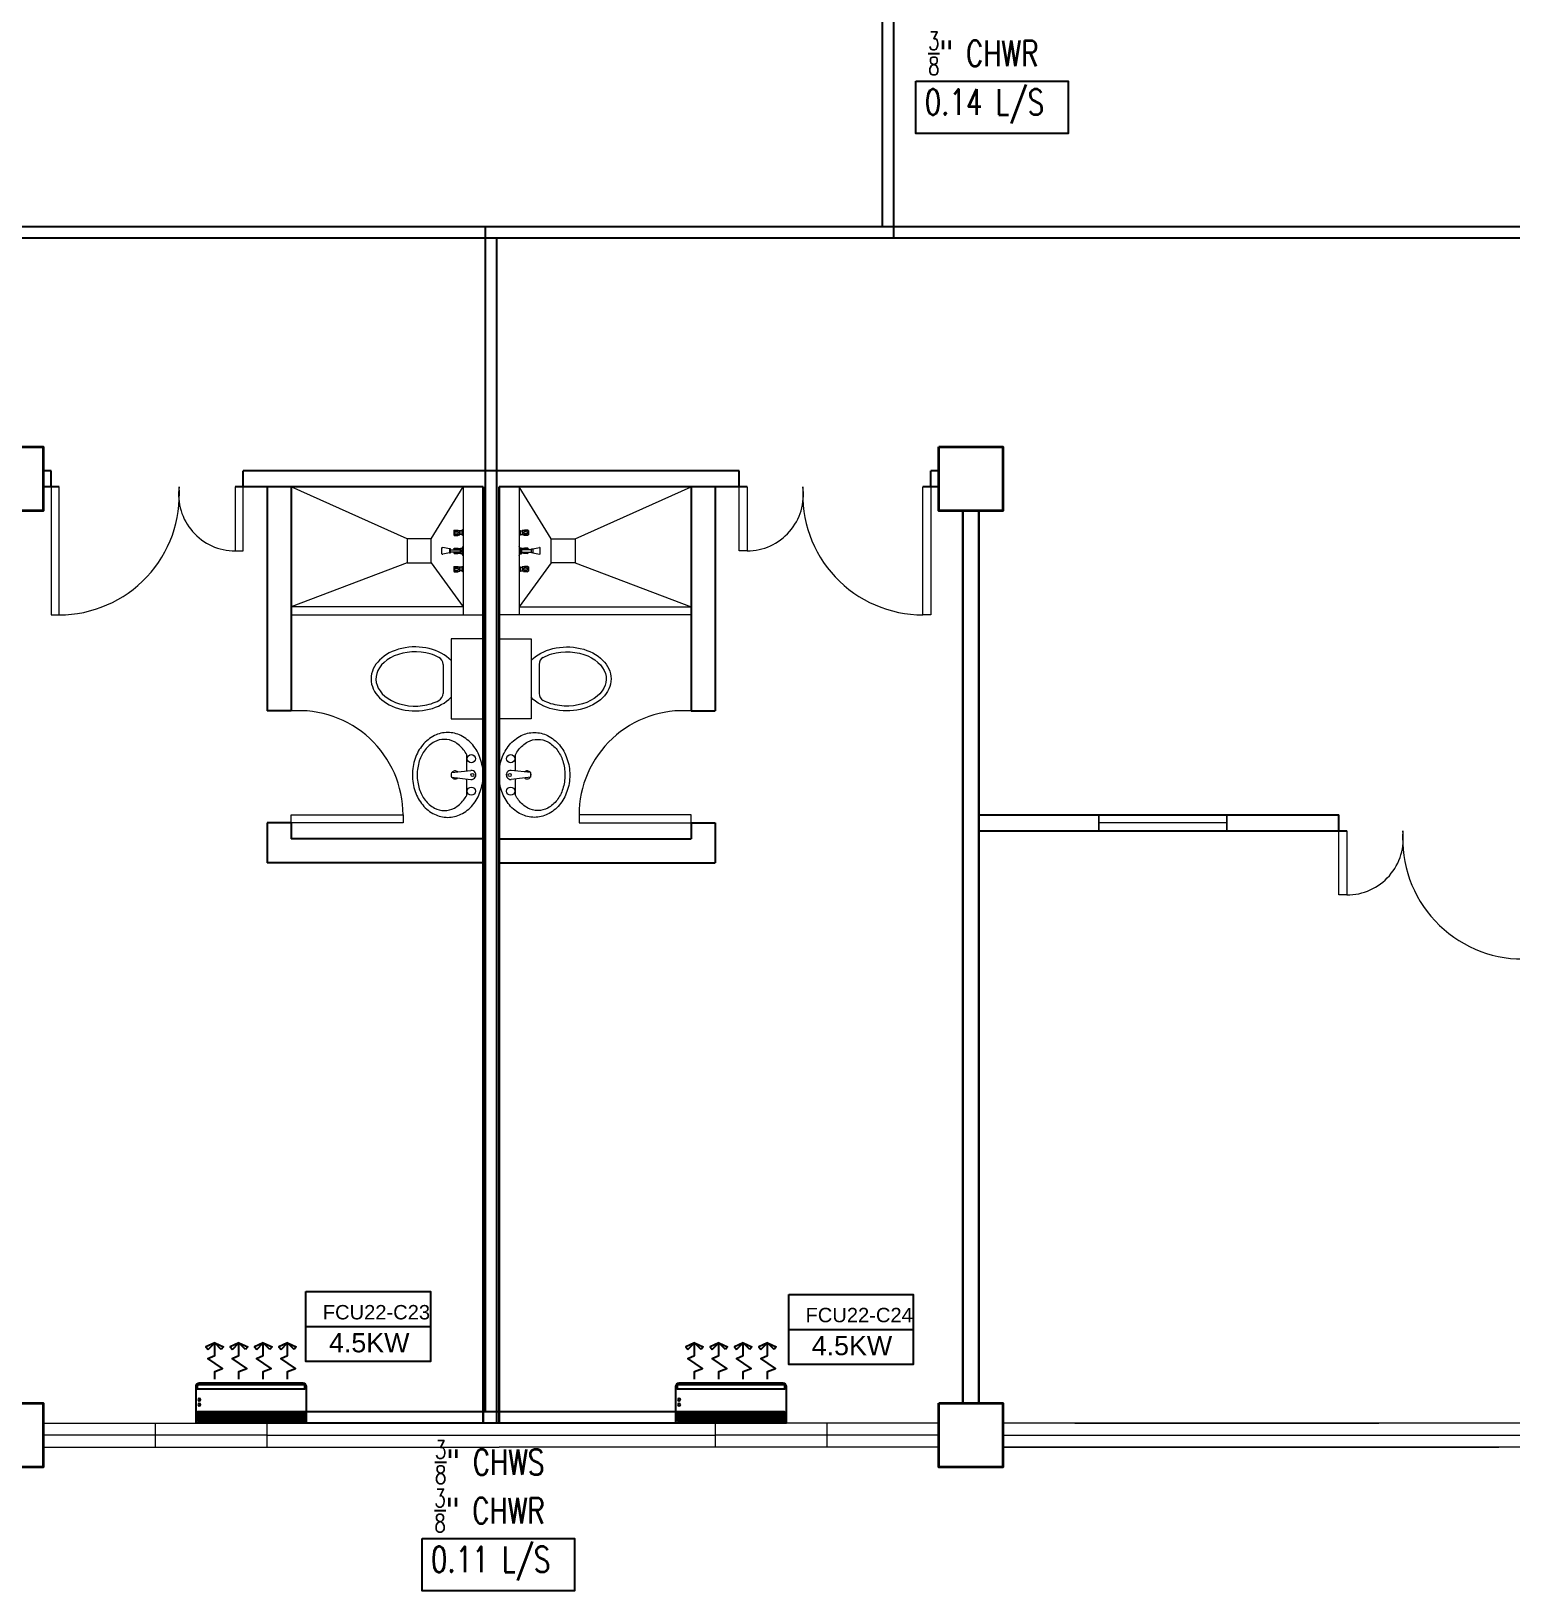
# Model space of a CAD drawing. Header units: millimetres. Extents: x 5 to 430, y 3 to 339.
# Drawn here: x 39.1 to 48.35, y 22.35 to 32.1 of the extents above; entities that cross this region are included whole.
import ezdxf

# ---------------------------------------------------------------- set-up
doc = ezdxf.new("R2010")
doc.units = ezdxf.units.MM
doc.header["$MEASUREMENT"] = 0
for name, color, linetype in [('AIR', 7, 'Continuous'), ('fcu line', 7, 'Continuous'), ('fcu return', 7, 'Continuous'), ('Legends', 7, 'Continuous'), ('pipe label', 7, 'Continuous')]:
    doc.layers.add(name, color=color, linetype=linetype)
doc.styles.add('Arch-Dim', font='simplex.shx', dxfattribs={"width": 0.75})
doc.styles.get("Standard").update_dxf_attribs({"font": 'arial.ttf'})

# ---------------------------------------------------------------- blocks, each defined once
blk = doc.blocks.new('CARRIER-S30-32 (FCD)')
at = {"layer": 'AIR'}
for p, q in [((0.825, -0.05), (-0.825, -0.05)), ((0.825, -0.075), (-0.825, -0.075)), ((0.825, -0.1), (-0.825, -0.1)), ((0.825, -0.125), (-0.825, -0.125)), ((0.825, -0.15), (-0.825, -0.15)), ((-0.6, -0.025), (-0.6, -0.175)), ((-0.4, -0.025), (-0.4, -0.175)), ((-0.2, -0.025), (-0.2, -0.175)), ((0, -0.025), (0, -0.175)), ((0.2, -0.025), (0.2, -0.175)), ((0.4, -0.025), (0.4, -0.175)), ((0.6, -0.025), (0.6, -0.175))]:
    blk.add_line(p, q, dxfattribs=at)
for points in [[(-0.8, -0.62), (0.8, -0.62, 0.414214), (0.85, -0.57), (0.85, 0), (-0.85, 0), (-0.85, -0.57, 0.414214)], [(-0.8, -0.595), (0.8, -0.595, 0.414214), (0.825, -0.57), (0.825, -0.525), (-0.825, -0.525), (-0.825, -0.57, 0.414214)]]:
    blk.add_lwpolyline(points, format="xyb", close=True, dxfattribs=at)
for points in [[(-0.825, -0.025), (0.825, -0.025), (0.825, -0.175), (-0.825, -0.175)], [(-0.664, -1.134), (-0.562, -1.239), (-0.697, -1.177)], [(-0.461, -1.134), (-0.562, -1.239), (-0.428, -1.177)], [(-0.289, -1.134), (-0.188, -1.239), (-0.322, -1.177)], [(-0.086, -1.134), (-0.188, -1.239), (-0.053, -1.177)], [(0.086, -1.134), (0.187, -1.239), (0.053, -1.177)], [(0.289, -1.134), (0.187, -1.239), (0.322, -1.177)], [(0.461, -1.134), (0.562, -1.239), (0.428, -1.177)], [(0.664, -1.134), (0.562, -1.239), (0.697, -1.177)]]:
    blk.add_lwpolyline(points, close=True, dxfattribs=at)
for points in [[(-0.562, -0.678), (-0.562, -0.794), (-0.44, -0.843), (-0.667, -0.996), (-0.562, -1.044), (-0.562, -1.239)], [(-0.188, -0.678), (-0.188, -0.794), (-0.065, -0.843), (-0.292, -0.996), (-0.188, -1.044), (-0.188, -1.239)], [(0.187, -0.678), (0.187, -0.794), (0.31, -0.843), (0.083, -0.996), (0.187, -1.044), (0.187, -1.239)], [(0.562, -0.678), (0.562, -0.794), (0.685, -0.843), (0.458, -0.996), (0.562, -1.044), (0.562, -1.239)]]:
    blk.add_lwpolyline(points, dxfattribs=at)
for centre in [(-0.8, -0.285), (-0.8, -0.36)]:
    blk.add_circle(centre, 0.0187, dxfattribs=at)

msp = doc.modelspace()

# ---------------------------------------------------------------- linework, layer by layer
at = {"color": 8, "linetype": 'ByBlock', "lineweight": 25}
for p, q in [((39.2221, 29.3498), (39.1721, 29.3498)), ((39.2221, 29.2498), (39.2221, 29.3498)), ((42.0221, 29.3498), (40.4221, 29.3498)), ((40.4221, 29.2498), (40.4221, 29.3498)), ((43.5221, 29.3498), (41.9221, 29.3498)), ((43.5221, 29.2498), (43.5221, 29.3498)), ((44.7721, 29.3498), (44.7221, 29.3498)), ((44.7221, 29.2498), (44.7221, 29.3498)), ((39.2721, 29.2498), (39.1721, 29.2498)), ((41.9221, 29.2498), (40.3721, 29.2498)), ((41.9221, 23.3998), (41.9221, 29.2498)), ((41.9221, 29.2498), (41.9221, 23.3998)), ((42.0221, 23.3998), (42.0221, 29.2498)), ((42.0221, 29.2498), (42.0221, 23.3998)), ((43.5721, 29.2498), (42.0221, 29.2498)), ((44.7721, 29.2498), (44.6721, 29.2498)), ((44.9221, 23.5248), (44.9221, 29.0998)), ((44.9221, 29.0998), (44.9221, 23.5248)), ((45.0221, 23.5248), (45.0221, 29.0998)), ((45.0221, 29.0998), (45.0221, 23.5248)), ((45.0221, 27.1998), (47.2721, 27.1998)), ((47.2721, 27.0998), (47.2721, 27.1998)), ((45.0221, 27.0998), (47.3221, 27.0998)), ((45.0221, 24.7498), (45.0221, 23.5248))]:
    msp.add_line(p, q, dxfattribs=at)
at = {"color": 8, "linetype": 'ByBlock', "lineweight": 25, "ltscale": 0.3}
for p, q in [((40.5721, 29.2498), (40.5721, 27.8498)), ((40.7221, 29.2498), (40.7221, 27.8498)), ((43.2221, 29.2498), (43.2221, 27.8498)), ((43.3721, 29.2498), (43.3721, 27.8498)), ((40.7221, 27.8498), (40.5721, 27.8498)), ((43.2221, 27.8498), (43.3721, 27.8498)), ((40.5721, 27.1498), (40.5721, 26.8998)), ((40.7221, 27.1498), (40.5721, 27.1498)), ((40.7221, 27.1498), (40.7221, 27.0498)), ((43.2221, 27.1498), (43.2221, 27.0498)), ((43.2221, 27.1498), (43.3721, 27.1498)), ((43.3721, 27.1498), (43.3721, 26.8998)), ((41.9221, 27.0498), (40.7221, 27.0498)), ((42.0221, 27.0498), (43.2221, 27.0498)), ((41.9221, 26.8998), (40.5721, 26.8998)), ((42.0221, 26.8998), (43.3721, 26.8998))]:
    msp.add_line(p, q, dxfattribs=at)
at = {"color": 8, "linetype": 'ByBlock', "lineweight": 9, "ltscale": 0.3}
for p, q in [((41.4471, 28.9248), (40.7221, 29.2498)), ((41.5971, 28.9248), (41.7971, 29.2498)), ((42.3471, 28.9248), (42.1471, 29.2498)), ((42.4971, 28.9248), (43.2221, 29.2498)), ((41.4471, 28.7748), (40.7221, 28.4998)), ((41.5971, 28.7748), (41.7971, 28.4998)), ((42.3471, 28.7748), (42.1471, 28.4998)), ((42.4971, 28.7748), (43.2221, 28.4998))]:
    msp.add_line(p, q, dxfattribs=at)
at = {"color": 8, "linetype": 'ByBlock', "lineweight": 9}
for p, q in [((41.7971, 29.2498), (41.7971, 28.4498)), ((42.1471, 29.2498), (42.1471, 28.4498)), ((45.0221, 29.0998), (45.0221, 26.1248)), ((42.0221, 27.4998), (42.0221, 25.3998)), ((45.0221, 27.4998), (45.0221, 25.3998)), ((46.1721, 27.1998), (45.7721, 27.1998)), ((45.7721, 27.1998), (45.7721, 27.0998)), ((46.5721, 27.0998), (46.5721, 27.1998)), ((46.5721, 27.1498), (45.7721, 27.1498)), ((45.7721, 27.0998), (46.5721, 27.0998)), ((45.0221, 25.1248), (45.0221, 24.7498)), ((39.1721, 23.3998), (41.9221, 23.3998)), ((39.8721, 23.3998), (39.8721, 23.2498)), ((40.5721, 23.2498), (40.5721, 23.3998)), ((41.9221, 23.3998), (42.0221, 23.3998)), ((44.7721, 23.3998), (42.0221, 23.3998)), ((43.3721, 23.3998), (43.3721, 23.2498)), ((44.0721, 23.3998), (44.0721, 23.2498)), ((48.5221, 23.3998), (45.1721, 23.3998)), ((45.6221, 23.3998), (45.1721, 23.3998)), ((45.6221, 23.3998), (47.5221, 23.3998)), ((48.1221, 23.3998), (47.5221, 23.3998)), ((40.5721, 23.3248), (39.1721, 23.3248)), ((40.5721, 23.3248), (43.3721, 23.3248)), ((44.7721, 23.3248), (43.3721, 23.3248)), ((45.1721, 23.3248), (48.5221, 23.3248)), ((39.1721, 23.2498), (42.0221, 23.2498)), ((44.7721, 23.2498), (42.0221, 23.2498)), ((48.5221, 23.2498), (45.1721, 23.2498)), ((45.1721, 23.2498), (45.6221, 23.2498)), ((45.6221, 23.2498), (47.5221, 23.2498)), ((47.5221, 23.2498), (48.2721, 23.2498))]:
    msp.add_line(p, q, dxfattribs=at)
at = {"color": 8, "lineweight": 9}
for p, q in [((41.7384, 28.9765), (41.7384, 28.9504)), ((41.7384, 28.9765), (41.7399, 28.9765)), ((41.7384, 28.9504), (41.7399, 28.9504)), ((41.7399, 28.9765), (41.7418, 28.9801)), ((41.7399, 28.9765), (41.7399, 28.9504)), ((41.7399, 28.9504), (41.7418, 28.9468)), ((41.7418, 28.9801), (41.7418, 28.9468)), ((41.7418, 28.9801), (41.7638, 28.9801)), ((41.7418, 28.9468), (41.7638, 28.9468)), ((41.7505, 28.9695), (41.7627, 28.9695)), ((41.7505, 28.9574), (41.7627, 28.9574)), ((41.7506, 28.9765), (41.7628, 28.9765)), ((41.7506, 28.9504), (41.7628, 28.9504)), ((41.7638, 28.9801), (41.7679, 28.9779)), ((41.7638, 28.9767), (41.7638, 28.9693)), ((41.7638, 28.9502), (41.7638, 28.9575)), ((41.7638, 28.9468), (41.7679, 28.949)), ((41.7697, 28.9774), (41.7755, 28.9774)), ((41.7697, 28.9494), (41.7755, 28.9494)), ((41.7755, 28.9774), (41.7778, 28.9767)), ((41.7755, 28.9774), (41.7755, 28.9494)), ((41.7755, 28.9494), (41.7778, 28.9502)), ((41.7778, 28.9767), (41.7778, 28.9502)), ((41.7896, 28.9748), (41.7778, 28.9748)), ((41.7896, 28.9521), (41.7778, 28.9521)), ((41.7964, 28.9805), (41.7896, 28.9771)), ((41.7896, 28.9771), (41.7896, 28.9498)), ((41.7964, 28.9464), (41.7896, 28.9498)), ((41.7964, 28.9805), (41.7964, 28.9464)), ((41.7964, 28.9805), (41.7971, 28.9805)), ((41.7964, 28.9464), (41.7971, 28.9464)), ((41.7971, 28.9805), (41.7971, 28.9464)), ((42.1471, 28.9805), (42.1471, 28.9464)), ((42.1479, 28.9805), (42.1471, 28.9805)), ((42.1479, 28.9464), (42.1471, 28.9464)), ((42.1479, 28.9805), (42.1479, 28.9464)), ((42.1479, 28.9805), (42.1547, 28.9771)), ((42.1479, 28.9464), (42.1547, 28.9498)), ((42.1547, 28.9771), (42.1547, 28.9498)), ((42.1547, 28.9748), (42.1664, 28.9748)), ((42.1547, 28.9521), (42.1664, 28.9521)), ((42.1687, 28.9774), (42.1664, 28.9767)), ((42.1664, 28.9767), (42.1664, 28.9502)), ((42.1687, 28.9494), (42.1664, 28.9502)), ((42.1746, 28.9774), (42.1687, 28.9774)), ((42.1687, 28.9774), (42.1687, 28.9494)), ((42.1746, 28.9494), (42.1687, 28.9494)), ((42.1804, 28.9801), (42.1764, 28.9779)), ((42.1804, 28.9468), (42.1764, 28.949)), ((42.2024, 28.9801), (42.1804, 28.9801)), ((42.1804, 28.9767), (42.1804, 28.9693)), ((42.1804, 28.9502), (42.1804, 28.9575)), ((42.2024, 28.9468), (42.1804, 28.9468)), ((42.1936, 28.9765), (42.1814, 28.9765)), ((42.1936, 28.9504), (42.1814, 28.9504)), ((42.1937, 28.9695), (42.1815, 28.9695)), ((42.1937, 28.9574), (42.1815, 28.9574)), ((42.2024, 28.9801), (42.2024, 28.9468)), ((42.2043, 28.9765), (42.2024, 28.9801)), ((42.2043, 28.9504), (42.2024, 28.9468)), ((42.2043, 28.9765), (42.2043, 28.9504)), ((42.2058, 28.9765), (42.2043, 28.9765)), ((42.2058, 28.9504), (42.2043, 28.9504)), ((42.2058, 28.9765), (42.2058, 28.9504)), ((41.6653, 28.8304), (41.6653, 28.8692)), ((41.7117, 28.8621), (41.6698, 28.8707)), ((41.7193, 28.8621), (41.7117, 28.8621)), ((41.7117, 28.8621), (41.7117, 28.8375)), ((41.7117, 28.8621), (41.7117, 28.8375)), ((41.7193, 28.8375), (41.7193, 28.8621)), ((41.7193, 28.8574), (41.7817, 28.8574)), ((41.7384, 28.8629), (41.7384, 28.8574)), ((41.7384, 28.8629), (41.7399, 28.8629)), ((41.7399, 28.8629), (41.7418, 28.8665)), ((41.7399, 28.8629), (41.7399, 28.8574)), ((41.7418, 28.8665), (41.7418, 28.8574)), ((41.7418, 28.8665), (41.7638, 28.8665)), ((41.7506, 28.8629), (41.7628, 28.8629)), ((41.7638, 28.8665), (41.7679, 28.8643)), ((41.7638, 28.863), (41.7638, 28.8574)), ((41.7697, 28.8638), (41.7755, 28.8638)), ((41.7755, 28.8638), (41.7755, 28.8574)), ((41.7755, 28.8638), (41.7778, 28.8631)), ((41.7778, 28.8631), (41.7778, 28.8574)), ((41.7817, 28.8612), (41.7778, 28.8612)), ((41.7817, 28.8324), (41.7817, 28.8672)), ((41.7817, 28.8672), (41.7913, 28.8672)), ((41.7817, 28.8574), (41.7817, 28.8422)), ((41.7913, 28.8672), (41.7971, 28.8788)), ((41.7913, 28.8324), (41.7913, 28.8672)), ((41.7913, 28.8672), (41.7913, 28.8324)), ((41.7971, 28.8788), (41.7971, 28.8208)), ((42.1529, 28.8672), (42.1471, 28.8788)), ((42.1471, 28.8788), (42.1471, 28.8208)), ((42.1529, 28.8324), (42.1529, 28.8672)), ((42.1625, 28.8672), (42.1529, 28.8672)), ((42.1529, 28.8672), (42.1529, 28.8324)), ((42.1625, 28.8324), (42.1625, 28.8672)), ((42.1625, 28.8612), (42.1664, 28.8612)), ((42.2249, 28.8574), (42.1625, 28.8574)), ((42.1625, 28.8574), (42.1625, 28.8422)), ((42.1687, 28.8638), (42.1664, 28.8631)), ((42.1664, 28.8631), (42.1664, 28.8574)), ((42.1687, 28.8638), (42.1687, 28.8574)), ((42.1746, 28.8638), (42.1687, 28.8638)), ((42.1804, 28.8665), (42.1764, 28.8643)), ((42.2024, 28.8665), (42.1804, 28.8665)), ((42.1804, 28.863), (42.1804, 28.8574)), ((42.1936, 28.8629), (42.1815, 28.8629)), ((42.2024, 28.8665), (42.2024, 28.8574)), ((42.2043, 28.8629), (42.2024, 28.8665)), ((42.2043, 28.8629), (42.2043, 28.8574)), ((42.2058, 28.8629), (42.2043, 28.8629)), ((42.2058, 28.8629), (42.2058, 28.8574)), ((42.2249, 28.8621), (42.2325, 28.8621)), ((42.2249, 28.8375), (42.2249, 28.8621)), ((42.2325, 28.8621), (42.2744, 28.8707)), ((42.2325, 28.8621), (42.2325, 28.8375)), ((42.2325, 28.8621), (42.2325, 28.8375)), ((42.279, 28.8304), (42.279, 28.8692)), ((41.7117, 28.8375), (41.6698, 28.829)), ((41.7117, 28.8375), (41.7193, 28.8375)), ((41.7817, 28.8422), (41.7193, 28.8422)), ((41.7384, 28.8422), (41.7384, 28.8367)), ((41.7384, 28.8367), (41.7399, 28.8367)), ((41.7384, 28.7492), (41.7399, 28.7492)), ((41.7384, 28.7492), (41.7384, 28.7231)), ((41.7399, 28.8422), (41.7399, 28.8367)), ((41.7399, 28.8367), (41.7418, 28.8331)), ((41.7399, 28.7492), (41.7418, 28.7528)), ((41.7399, 28.7492), (41.7399, 28.7231)), ((41.7418, 28.8422), (41.7418, 28.8331)), ((41.7418, 28.8331), (41.7638, 28.8331)), ((41.7418, 28.7528), (41.7638, 28.7528)), ((41.7418, 28.7528), (41.7418, 28.7195)), ((41.7506, 28.8367), (41.7628, 28.8367)), ((41.7506, 28.7492), (41.7628, 28.7492)), ((41.7638, 28.8366), (41.7638, 28.8422)), ((41.7638, 28.8331), (41.7679, 28.8353)), ((41.7638, 28.7528), (41.7679, 28.7506)), ((41.7638, 28.7494), (41.7638, 28.7421)), ((41.7697, 28.8358), (41.7755, 28.8358)), ((41.7697, 28.7502), (41.7755, 28.7502)), ((41.7755, 28.8422), (41.7755, 28.8358)), ((41.7755, 28.8358), (41.7778, 28.8365)), ((41.7755, 28.7502), (41.7755, 28.7221)), ((41.7755, 28.7502), (41.7778, 28.7494)), ((41.7778, 28.8422), (41.7778, 28.8365)), ((41.7817, 28.8384), (41.7778, 28.8384)), ((41.7778, 28.7494), (41.7778, 28.7229)), ((41.7913, 28.8324), (41.7817, 28.8324)), ((41.7963, 28.7532), (41.7895, 28.7498)), ((41.7895, 28.7498), (41.7895, 28.7225)), ((41.7971, 28.8208), (41.7913, 28.8324)), ((41.7963, 28.7532), (41.7971, 28.7532)), ((41.7963, 28.7532), (41.7963, 28.7191)), ((41.7971, 28.7532), (41.7971, 28.7191)), ((42.1471, 28.8208), (42.1529, 28.8324)), ((42.1479, 28.7532), (42.1471, 28.7532)), ((42.1471, 28.7532), (42.1471, 28.7191)), ((42.1479, 28.7532), (42.1547, 28.7498)), ((42.1479, 28.7532), (42.1479, 28.7191)), ((42.1529, 28.8324), (42.1625, 28.8324)), ((42.1547, 28.7498), (42.1547, 28.7225)), ((42.1625, 28.8422), (42.2249, 28.8422)), ((42.1625, 28.8384), (42.1664, 28.8384)), ((42.1664, 28.8422), (42.1664, 28.8365)), ((42.1687, 28.8358), (42.1664, 28.8365)), ((42.1687, 28.7502), (42.1664, 28.7494)), ((42.1664, 28.7494), (42.1664, 28.7229)), ((42.1687, 28.8422), (42.1687, 28.8358)), ((42.1746, 28.8358), (42.1687, 28.8358)), ((42.1746, 28.7502), (42.1687, 28.7502)), ((42.1687, 28.7502), (42.1687, 28.7221)), ((42.1804, 28.8331), (42.1764, 28.8353)), ((42.1805, 28.7528), (42.1764, 28.7506)), ((42.1804, 28.8366), (42.1804, 28.8422)), ((42.2024, 28.8331), (42.1804, 28.8331)), ((42.2024, 28.7528), (42.1805, 28.7528)), ((42.1805, 28.7494), (42.1805, 28.7421)), ((42.1936, 28.8367), (42.1815, 28.8367)), ((42.1936, 28.7492), (42.1815, 28.7492)), ((42.2024, 28.8422), (42.2024, 28.8331)), ((42.2043, 28.8367), (42.2024, 28.8331)), ((42.2043, 28.7492), (42.2024, 28.7528)), ((42.2024, 28.7528), (42.2024, 28.7195)), ((42.2043, 28.8422), (42.2043, 28.8367)), ((42.2058, 28.8367), (42.2043, 28.8367)), ((42.2058, 28.7492), (42.2043, 28.7492)), ((42.2043, 28.7492), (42.2043, 28.7231)), ((42.2058, 28.8422), (42.2058, 28.8367)), ((42.2058, 28.7492), (42.2058, 28.7231)), ((42.2325, 28.8375), (42.2249, 28.8375)), ((42.2325, 28.8375), (42.2744, 28.829)), ((41.7384, 28.7231), (41.7399, 28.7231)), ((41.7399, 28.7231), (41.7418, 28.7195)), ((41.7418, 28.7195), (41.7638, 28.7195)), ((41.7505, 28.7422), (41.7627, 28.7422)), ((41.7505, 28.7301), (41.7627, 28.7301)), ((41.7506, 28.7231), (41.7628, 28.7231)), ((41.7638, 28.7229), (41.7638, 28.7303)), ((41.7638, 28.7195), (41.7679, 28.7217)), ((41.7696, 28.7221), (41.7755, 28.7221)), ((41.7755, 28.7221), (41.7778, 28.7229)), ((41.7895, 28.7475), (41.7778, 28.7475)), ((41.7895, 28.7248), (41.7778, 28.7248)), ((41.7963, 28.7191), (41.7895, 28.7225)), ((41.7963, 28.7191), (41.7971, 28.7191)), ((42.1479, 28.7191), (42.1471, 28.7191)), ((42.1479, 28.7191), (42.1547, 28.7225)), ((42.1547, 28.7475), (42.1664, 28.7475)), ((42.1547, 28.7248), (42.1664, 28.7248)), ((42.1687, 28.7221), (42.1664, 28.7229)), ((42.1746, 28.7221), (42.1687, 28.7221)), ((42.1805, 28.7195), (42.1764, 28.7217)), ((42.1805, 28.7229), (42.1805, 28.7303)), ((42.2024, 28.7195), (42.1805, 28.7195)), ((42.1936, 28.7231), (42.1815, 28.7231)), ((42.1937, 28.7422), (42.1816, 28.7422)), ((42.1937, 28.7301), (42.1816, 28.7301)), ((42.2043, 28.7231), (42.2024, 28.7195)), ((42.2058, 28.7231), (42.2043, 28.7231)), ((41.9221, 28.2998), (41.7221, 28.2998)), ((41.7221, 28.2998), (41.7221, 27.7998)), ((41.9221, 27.7998), (41.9221, 28.2998)), ((42.0221, 28.2998), (42.2221, 28.2998)), ((42.0221, 27.7998), (42.0221, 28.2998)), ((42.2221, 28.2998), (42.2221, 27.7998)), ((41.6721, 28.1404), (41.6721, 27.9594)), ((42.2721, 28.1404), (42.2721, 27.9594)), ((41.7221, 27.7998), (41.9221, 27.7998)), ((42.2221, 27.7998), (42.0221, 27.7998)), ((41.7242, 27.4643), (41.8461, 27.4776)), ((41.7242, 27.4353), (41.8461, 27.422)), ((42.22, 27.4643), (42.0982, 27.4776)), ((42.22, 27.4353), (42.0982, 27.422))]:
    msp.add_line(p, q, dxfattribs=at)
at = {"color": 8, "linetype": 'ByBlock', "lineweight": 35}
for points in [[(38.7721, 29.4998), (39.1721, 29.4998), (39.1721, 29.0998), (38.7721, 29.0998)], [(44.7721, 29.4998), (45.1721, 29.4998), (45.1721, 29.0998), (44.7721, 29.0998)], [(38.7721, 23.5248), (39.1721, 23.5248), (39.1721, 23.1248), (38.7721, 23.1248)], [(44.7721, 23.5248), (45.1721, 23.5248), (45.1721, 23.1248), (44.7721, 23.1248)]]:
    msp.add_lwpolyline(points, close=True, dxfattribs=at)
at = {"color": 8, "lineweight": 13, "ltscale": 0.03}
for points in [[(39.2721, 29.2498), (39.2221, 29.2498), (39.2221, 28.4498), (39.2721, 28.4498)], [(40.4221, 29.2498), (40.3721, 29.2498), (40.3721, 28.8498), (40.4221, 28.8498)], [(43.5221, 29.2498), (43.5721, 29.2498), (43.5721, 28.8498), (43.5221, 28.8498)], [(44.6721, 29.2498), (44.7221, 29.2498), (44.7221, 28.4498), (44.6721, 28.4498)], [(40.7221, 27.1498), (40.7221, 27.1998), (41.4221, 27.1998), (41.4221, 27.1498)], [(43.2221, 27.1498), (43.2221, 27.1998), (42.5221, 27.1998), (42.5221, 27.1498)], [(47.2721, 27.0998), (47.3221, 27.0998), (47.3221, 26.6998), (47.2721, 26.6998)]]:
    msp.add_lwpolyline(points, close=True, dxfattribs=at)
at = {"color": 8, "linetype": 'ByBlock', "lineweight": 9, "ltscale": 0.03}
for points in [[(41.5971, 28.7748), (41.5971, 28.9248), (41.4471, 28.9248), (41.4471, 28.7748)], [(42.3471, 28.7748), (42.3471, 28.9248), (42.4971, 28.9248), (42.4971, 28.7748)]]:
    msp.add_lwpolyline(points, close=True, dxfattribs=at)
at = {"color": 8, "linetype": 'ByBlock', "lineweight": 9, "ltscale": 0.3}
for points in [[(41.7971, 28.4998), (40.7221, 28.4998), (40.7221, 28.4498), (41.9221, 28.4498), (41.9221, 28.4498)], [(42.1471, 28.4998), (43.2221, 28.4998), (43.2221, 28.4498), (42.0221, 28.4498), (42.0221, 28.4498)]]:
    msp.add_lwpolyline(points, dxfattribs=at)
at = {"color": 8, "lineweight": 9}
for points in [[(41.7011, 27.7148, 0.11576), (41.6186, 27.6954, 0.104047), (41.5448, 27.6372, 0.090875), (41.4975, 27.5533, 0.083344), (41.4801, 27.4498, 0.083344), (41.4975, 27.3463, 0.090875), (41.5448, 27.2624, 0.104047), (41.6186, 27.2042, 0.11576), (41.7011, 27.1848, 0.11576), (41.7836, 27.2042, 0.104047), (41.8574, 27.2624, 0.090875), (41.9047, 27.3463, 0.083344), (41.9221, 27.4498, 0.083344), (41.9047, 27.5533, 0.090875), (41.8574, 27.6372, 0.104047), (41.7836, 27.6954, 0.11576)], [(42.2431, 27.7148, -0.11576), (42.3256, 27.6954, -0.104047), (42.3994, 27.6372, -0.090875), (42.4467, 27.5533, -0.083344), (42.4641, 27.4498, -0.083344), (42.4467, 27.3463, -0.090875), (42.3994, 27.2624, -0.104047), (42.3256, 27.2042, -0.11576), (42.2431, 27.1848, -0.11576), (42.1606, 27.2042, -0.104047), (42.0868, 27.2624, -0.090875), (42.0395, 27.3463, -0.083344), (42.0221, 27.4498, -0.083344), (42.0395, 27.5533, -0.090875), (42.0868, 27.6372, -0.104047), (42.1606, 27.6954, -0.11576)]]:
    msp.add_lwpolyline(points, format="xyb", close=True, dxfattribs=at)
for points in [[(41.6801, 27.6723, 0.124838), (41.6175, 27.6564, 0.105788), (41.5599, 27.6071, 0.086697), (41.5236, 27.5374, 0.076776), (41.5101, 27.4498, 0.076776), (41.5236, 27.3622, 0.086697), (41.5599, 27.2925, 0.105788), (41.6175, 27.2432, 0.124838), (41.6801, 27.2273, 0.124838), (41.7427, 27.2432, 0.105788), (41.8003, 27.2925, 0.040067), (41.8201, 27.3232), (41.8201, 27.4254, 0.040067)], [(41.8201, 27.4742), (41.8201, 27.5764, 0.040067), (41.8003, 27.6071, 0.105788), (41.7427, 27.6564, 0.124838), (41.6801, 27.6723, 0.124838)], [(42.2641, 27.6723, -0.124838), (42.3267, 27.6564, -0.105788), (42.3843, 27.6071, -0.086697), (42.4206, 27.5374, -0.076776), (42.4341, 27.4498, -0.076776), (42.4206, 27.3622, -0.086697), (42.3843, 27.2925, -0.105788), (42.3267, 27.2432, -0.124838), (42.2641, 27.2273, -0.124838), (42.2015, 27.2432, -0.105788), (42.1439, 27.2925, -0.040067), (42.1241, 27.3232), (42.1241, 27.4254, -0.040067)], [(42.1241, 27.4742), (42.1241, 27.5764, -0.040067), (42.1439, 27.6071, -0.105788), (42.2015, 27.6564, -0.124838), (42.2641, 27.6723, -0.124838)]]:
    msp.add_lwpolyline(points, format="xyb", dxfattribs=at)
msp.add_lwpolyline([(45.7721, 27.1998), (46.5721, 27.1998), (46.5721, 27.0998), (45.7721, 27.0998)], close=True, dxfattribs=at)
for centre, radius in [((41.8491, 27.5514), 0.0255), ((42.0951, 27.5514), 0.0255), ((41.8556, 27.4498), 0.0095), ((42.0886, 27.4498), 0.0095), ((41.8491, 27.3482), 0.0255), ((42.0951, 27.3482), 0.0255)]:
    msp.add_circle(centre, radius, dxfattribs=at)
at = {"color": 8, "lineweight": 13, "ltscale": 0.03}
for centre, radius, start, end in [((39.2721, 29.2014), 0.7516, 270, 3.69522), ((40.3721, 29.2029), 0.3531, 172.37185, 270), ((43.5721, 29.2029), 0.3531, 270, 7.62815), ((44.6721, 29.2014), 0.7516, 176.30478, 270), ((40.7703, 27.1998), 0.6518, 0, 94.24219), ((43.1739, 27.1998), 0.6518, 85.75781, 180), ((47.3221, 27.0529), 0.3531, 270, 7.62815), ((48.4221, 27.0514), 0.7516, 176.30478, 270)]:
    msp.add_arc(centre, radius, start, end, dxfattribs=at)
at = {"color": 8, "lineweight": 9}
for centre, radius, start, end in [((41.6221, 28.1404), 0.05, 0, 61.84994), ((42.3221, 28.1404), 0.05, 118.15006, 180), ((41.6221, 27.9594), 0.05, 298.00836, 360), ((42.3221, 27.9594), 0.05, 180, 241.99164), ((41.7471, 27.4498), 0.025, 161.37929, 198.62071), ((41.8179, 27.4498), 0.0948, 171.20259, 188.79741), ((41.7471, 27.4498), 0.025, 48.79782, 143.69319), ((41.7471, 27.4498), 0.025, 216.30681, 311.20218), ((41.8491, 27.4498), 0.028, 263.75449, 96.24551), ((42.0951, 27.4498), 0.028, 83.75449, 276.24551), ((42.1971, 27.4498), 0.025, 36.30681, 131.20218), ((42.1971, 27.4498), 0.025, 228.79782, 323.69319), ((42.1263, 27.4498), 0.0948, 351.20259, 8.79741), ((42.1971, 27.4498), 0.025, 341.37929, 18.62071)]:
    msp.add_arc(centre, radius, start, end, dxfattribs=at)
for centre, major_axis, ratio, start_param, end_param in [((41.7463, 28.9634), (0.00268, 0.00268), 1, 1.643677, 3.068487), ((41.7514, 28.9892), (0.00896, 0.00896), 1, 3.15309, 3.864175), ((41.7514, 28.9377), (-0.00896, 0.00896), 1, -0.722807, -0.011722), ((41.7513, 28.9591), (0.00738, 0.00738), 1, 0.858879, 1.643677), ((41.7513, 28.9678), (-0.00738, 0.00738), 1, 1.497691, 2.282489), ((41.7627, 28.9657), (0.00268, 0.00268), 1, 0.157647, 0.785286), ((41.7627, 28.9612), (0.00268, 0.00268), 1, 3.926878, 4.554518), ((41.7628, 28.9803), (-0.00268, 0.00268), 1, 2.356082, 2.983721), ((41.7628, 28.9466), (-0.00268, 0.00268), 1, -1.41315, -0.785511), ((41.7575, 28.9586), (-0.00887, 0.00887), 1, 4.509022, 4.870036), ((41.7575, 28.9682), (-0.00887, 0.00887), 1, 2.983721, 3.344735), ((41.7567, 28.9917), (-0.0118, 0.0118), 1, 2.876824, 3.009049), ((41.7567, 28.9352), (0.0118, 0.0118), 1, 0.132318, 0.264544), ((41.7697, 28.9812), (-0.00268, 0.00268), 1, 1.862141, 2.356082), ((41.7697, 28.9456), (-0.00268, 0.00268), 1, -0.785511, -0.291569), ((41.7649, 28.9634), (0.00268, 0.00268), 1, 4.915531, 6.079819), ((41.7514, 28.8755), (0.00896, 0.00896), 1, 3.15309, 3.864175), ((41.7628, 28.8667), (0.00268, 0.00268), 1, 3.926878, 4.554518), ((41.7567, 28.8781), (-0.0118, 0.0118), 1, 2.876824, 3.009049), ((41.7697, 28.8676), (0.00268, 0.00268), 1, 3.432937, 3.926878), ((42.2758, 28.8671), (-0.00268, -0.00268), 1, 2.92514, 4.295202), ((41.6684, 28.8325), (-0.00268, 0.00268), 1, 1.354119, 2.724181), ((41.7514, 28.8241), (0.00896, 0.00896), 1, 0.847989, 1.559075), ((41.7514, 28.7619), (0.00896, 0.00896), 1, 3.15309, 3.864175), ((41.7628, 28.8329), (0.00268, 0.00268), 1, 0.157647, 0.785286), ((41.7628, 28.753), (-0.00268, 0.00268), 1, 2.356082, 2.983721), ((41.7567, 28.8215), (-0.0118, 0.0118), 1, -1.438478, -1.306252), ((41.7567, 28.7644), (0.0118, 0.0118), 1, 4.44762, 4.579846), ((41.7697, 28.832), (0.00268, 0.00268), 1, 0.785286, 1.279227), ((41.7697, 28.754), (-0.00268, 0.00268), 1, 1.862141, 2.356082), ((41.7463, 28.7362), (0.00268, 0.00268), 1, 1.643677, 3.068487), ((41.7514, 28.7104), (-0.00896, 0.00896), 1, -0.722807, -0.011722), ((41.7513, 28.7318), (0.00738, 0.00738), 1, 0.858879, 1.643677), ((41.7513, 28.7405), (-0.00738, 0.00738), 1, 1.497691, 2.282489), ((41.7627, 28.7384), (0.00268, 0.00268), 1, 0.157647, 0.785286), ((41.7627, 28.7339), (0.00268, 0.00268), 1, 3.926878, 4.554518), ((41.7628, 28.7193), (-0.00268, 0.00268), 1, -1.41315, -0.785511), ((41.7575, 28.7314), (-0.00887, 0.00887), 1, 4.509022, 4.870036), ((41.7575, 28.741), (-0.00887, 0.00887), 1, 2.983721, 3.344735), ((41.7567, 28.7079), (0.0118, 0.0118), 1, 0.132318, 0.264544), ((41.7696, 28.7184), (-0.00268, 0.00268), 1, -0.785511, -0.291569), ((41.7648, 28.7362), (0.00268, 0.00268), 1, 4.915531, 6.079819), ((41.4971, 28.0498), (0.275, 0), 0.727273, 0.612555, 5.670631)]:
    msp.add_ellipse(centre, major_axis=major_axis, ratio=ratio, start_param=start_param, end_param=end_param, dxfattribs=at)
at = {"color": 8, "lineweight": 9, "extrusion": (2.88216e-41, -4.99074e-41, -1)}
for centre, major_axis, start_param, end_param in [((42.1746, 28.9812), (0.00268, -0.00268), 0.291344, 0.785286), ((42.1746, 28.9456), (0.00268, -0.00268), 3.926878, 4.42082), ((42.1794, 28.9634), (-0.00268, -0.00268), 0.203142, 1.36743), ((42.1867, 28.9586), (-0.00887, -0.00887), 1.36743, 1.728443), ((42.1867, 28.9682), (0.00887, -0.00887), 1.412925, 1.773938), ((42.1875, 28.9917), (-0.0118, -0.0118), -0.264769, -0.132543), ((42.1875, 28.9352), (-0.0118, -0.0118), 1.703115, 1.83534), ((42.1814, 28.9803), (-0.00268, -0.00268), -0.785511, -0.157871), ((42.1814, 28.9466), (0.00268, -0.00268), 3.299239, 3.926878), ((42.1815, 28.9657), (0.00268, -0.00268), 3.299239, 3.926878), ((42.1815, 28.9612), (0.00268, -0.00268), 0.785286, 1.412925), ((42.1928, 28.9892), (-0.00896, -0.00896), -1.559299, -0.848214), ((42.1928, 28.9377), (0.00896, -0.00896), 3.989582, 4.700667), ((42.1929, 28.9591), (0.00738, -0.00738), 4.000472, 4.78527), ((42.1929, 28.9678), (-0.00738, -0.00738), 4.639283, 5.424081), ((42.1979, 28.9634), (0.00268, -0.00268), 4.78527, 6.21008), ((42.1746, 28.8676), (-0.00268, -0.00268), -1.279452, -0.785511), ((42.1875, 28.8781), (0.0118, -0.0118), 1.306028, 1.438253), ((42.1815, 28.8667), (-0.00268, -0.00268), -0.785511, -0.157871), ((42.1928, 28.8755), (0.00896, -0.00896), 0.011497, 0.722582), ((42.1746, 28.832), (0.00268, -0.00268), 3.926878, 4.42082), ((42.1746, 28.754), (-0.00268, -0.00268), -1.279452, -0.785511), ((42.1875, 28.8215), (0.0118, -0.0118), 3.273911, 3.406137), ((42.1875, 28.7644), (-0.0118, -0.0118), -0.264769, -0.132543), ((42.1815, 28.8329), (0.00268, -0.00268), 3.299239, 3.926878), ((42.1815, 28.753), (0.00268, -0.00268), 0.785286, 1.412925), ((42.1928, 28.8241), (-0.00896, -0.00896), 2.418785, 3.129871), ((42.1928, 28.7619), (-0.00896, -0.00896), -1.559299, -0.848214), ((42.2758, 28.8325), (0.00268, -0.00268), 6.066508, 7.43657), ((42.1746, 28.7184), (-0.00268, -0.00268), 2.356082, 2.850023), ((42.1794, 28.7362), (-0.00268, -0.00268), 0.203142, 1.36743), ((42.1867, 28.7314), (0.00887, -0.00887), 2.938226, 3.299239), ((42.1867, 28.741), (-0.00887, -0.00887), -0.157871, 0.203142), ((42.1875, 28.7079), (-0.0118, -0.0118), 1.703115, 1.83534), ((42.1815, 28.7193), (-0.00268, -0.00268), 1.728443, 2.356082), ((42.1816, 28.7384), (0.00268, -0.00268), 3.299239, 3.926878), ((42.1816, 28.7339), (0.00268, -0.00268), 0.785286, 1.412925), ((42.1928, 28.7104), (-0.00896, -0.00896), 2.418785, 3.129871), ((42.1929, 28.7318), (0.00738, -0.00738), 4.000472, 4.78527), ((42.1929, 28.7405), (0.00738, -0.00738), 6.21008, 6.994878), ((42.198, 28.7362), (-0.00268, -0.00268), 3.214474, 4.639283)]:
    msp.add_ellipse(centre, major_axis=major_axis, ratio=1, start_param=start_param, end_param=end_param, dxfattribs=at)
at = {"color": 8, "lineweight": 9, "extrusion": (-2.88216e-41, -4.99074e-41, -1)}
msp.add_ellipse((41.6684, 28.8671), major_axis=(-0.00268, 0.00268), ratio=1, start_param=6.066732, end_param=7.436794, dxfattribs=at)
at = {"color": 8, "lineweight": 9, "extrusion": (0, 0, -1)}
msp.add_ellipse((42.4471, 28.0498), major_axis=(-0.275, 0), ratio=0.727273, start_param=0.612555, end_param=5.670631, dxfattribs=at)
at = {"color": 8, "lineweight": 9}
for points in [[(41.6457, 28.1845), (41.6293, 28.1933), (41.6112, 28.2007), (41.5201, 28.2276), (41.4329, 28.2224), (41.3013, 28.1647), (41.2599, 28.1146), (41.2465, 28.0165), (41.2724, 27.9643), (41.3836, 27.8902), (41.4673, 27.8724), (41.5811, 27.8881), (41.616, 27.8995), (41.6456, 27.9153)], [(42.2985, 28.1845), (42.3149, 28.1933), (42.333, 28.2007), (42.4241, 28.2276), (42.5114, 28.2224), (42.643, 28.1647), (42.6843, 28.1146), (42.6978, 28.0165), (42.6718, 27.9643), (42.5606, 27.8902), (42.4769, 27.8724), (42.3631, 27.8881), (42.3282, 27.8995), (42.2986, 27.9153)]]:
    msp.add_open_spline(points, degree=3, knots=[0.937253, 0.937253, 0.937253, 0.937253, 1.185372, 1.185372, 2.113864, 2.113864, 3.042356, 3.042356, 3.970847, 3.970847, 4.899339, 4.899339, 5.346062, 5.346062, 5.346062, 5.346062], dxfattribs=at)
at = {"layer": 'fcu line', "linetype": 'Continuous'}
for p, q in [((44.4881, 36.7186), (44.4881, 30.8048)), ((50.63, 30.8048), (22.2075, 30.8048)), ((42.0072, 23.3998), (42.0072, 30.8048)), ((43.4721, 23.3998), (40.4721, 23.3998))]:
    msp.add_line(p, q, dxfattribs=at)
at = {"layer": 'fcu return', "linetype": 'Continuous'}
for p, q in [((44.4181, 36.6486), (44.4181, 30.8748)), ((50.56, 30.8748), (22.2075, 30.8748)), ((41.9372, 23.4698), (41.9372, 30.8748)), ((43.4721, 23.4698), (40.4721, 23.4698))]:
    msp.add_line(p, q, dxfattribs=at)
at = {"layer": 'Legends', "linetype": 'Continuous', "lineweight": 25}
for p, q in [((40.8151, 24.0028), (41.594, 24.0028)), ((43.8329, 23.985), (44.6118, 23.985))]:
    msp.add_line(p, q, dxfattribs=at)
at = {"layer": 'Legends'}
for points in [[(40.8151, 24.2212), (41.594, 24.2212), (41.594, 23.7843), (40.8151, 23.7843)], [(43.8329, 24.2034), (44.6118, 24.2034), (44.6118, 23.7666), (43.8329, 23.7666)]]:
    msp.add_lwpolyline(points, close=True, dxfattribs=at)
at = {"layer": 'pipe label', "color": 2, "linetype": 'Continuous', "lineweight": 25}
for points in [[(44.6284, 31.7845), (45.5798, 31.7845), (45.5798, 31.4572), (44.6284, 31.4572)], [(41.5417, 22.6792), (42.4932, 22.6792), (42.4932, 22.3519), (41.5417, 22.3519)]]:
    msp.add_lwpolyline(points, close=True, dxfattribs=at)

# ---------------------------------------------------------------- block references
at = {"layer": 'AIR', "xscale": -0.4053817101480872, "yscale": 0.4053817101480872, "zscale": 0.4053817101480872, "rotation": 180}
for p in [(40.4721, 23.3998), (43.4721, 23.3998)]:
    msp.add_blockref('CARRIER-S30-32 (FCD)', p, dxfattribs=at)

# ---------------------------------------------------------------- texts
at = {"layer": 'Legends', "linetype": 'Continuous', "lineweight": 25, "attachment_point": 1}
for s, width, insert, char_height in [('FCU22-C23', 0.448108, (40.9201, 24.1377), 0.09), ('FCU22-C24', 0.448108, (43.9379, 24.12), 0.09), ('4.5KW', 0.236742, (40.9589, 23.962), 0.12), ('4.5KW', 0.236742, (43.9767, 23.9442), 0.12)]:
    msp.add_mtext_dynamic_manual_height_columns(s, width=width, gutter_width=1.011, heights=[0], dxfattribs=dict(at, insert=insert, char_height=char_height))
at = {"layer": 'pipe label', "color": 240, "linetype": 'Continuous', "lineweight": 25, "char_height": 0.16, "attachment_point": 1, "style": 'Arch-Dim'}
for insert in [(44.7043, 32.0924), (41.6176, 22.9871)]:
    msp.add_mtext_dynamic_manual_height_columns('\\A1;{\\H0.7x;\\S3/8;}" CHWR', width=0.880349, gutter_width=1.011, heights=[0], dxfattribs=dict(at, insert=insert))
at = {"layer": 'pipe label', "color": 2, "linetype": 'Continuous', "lineweight": 25, "char_height": 0.16, "attachment_point": 1, "style": 'Arch-Dim'}
for s, insert in [('0.14 L/S', (44.6832, 31.7342)), ('0.11 L/S', (41.5966, 22.6289))]:
    msp.add_mtext_dynamic_manual_height_columns(s, width=0.89967, gutter_width=1.011, heights=[0], dxfattribs=dict(at, insert=insert))
at = {"layer": 'pipe label', "color": 3, "linetype": 'Continuous', "lineweight": 25, "insert": (41.6209, 23.2901), "char_height": 0.16, "attachment_point": 1, "style": 'Arch-Dim'}
msp.add_mtext_dynamic_manual_height_columns('\\A1;{\\H0.7x;\\S3/8;}" CHWS', width=1.17294, gutter_width=1.011, heights=[0], dxfattribs=at)

doc.saveas('drawing.dxf')
